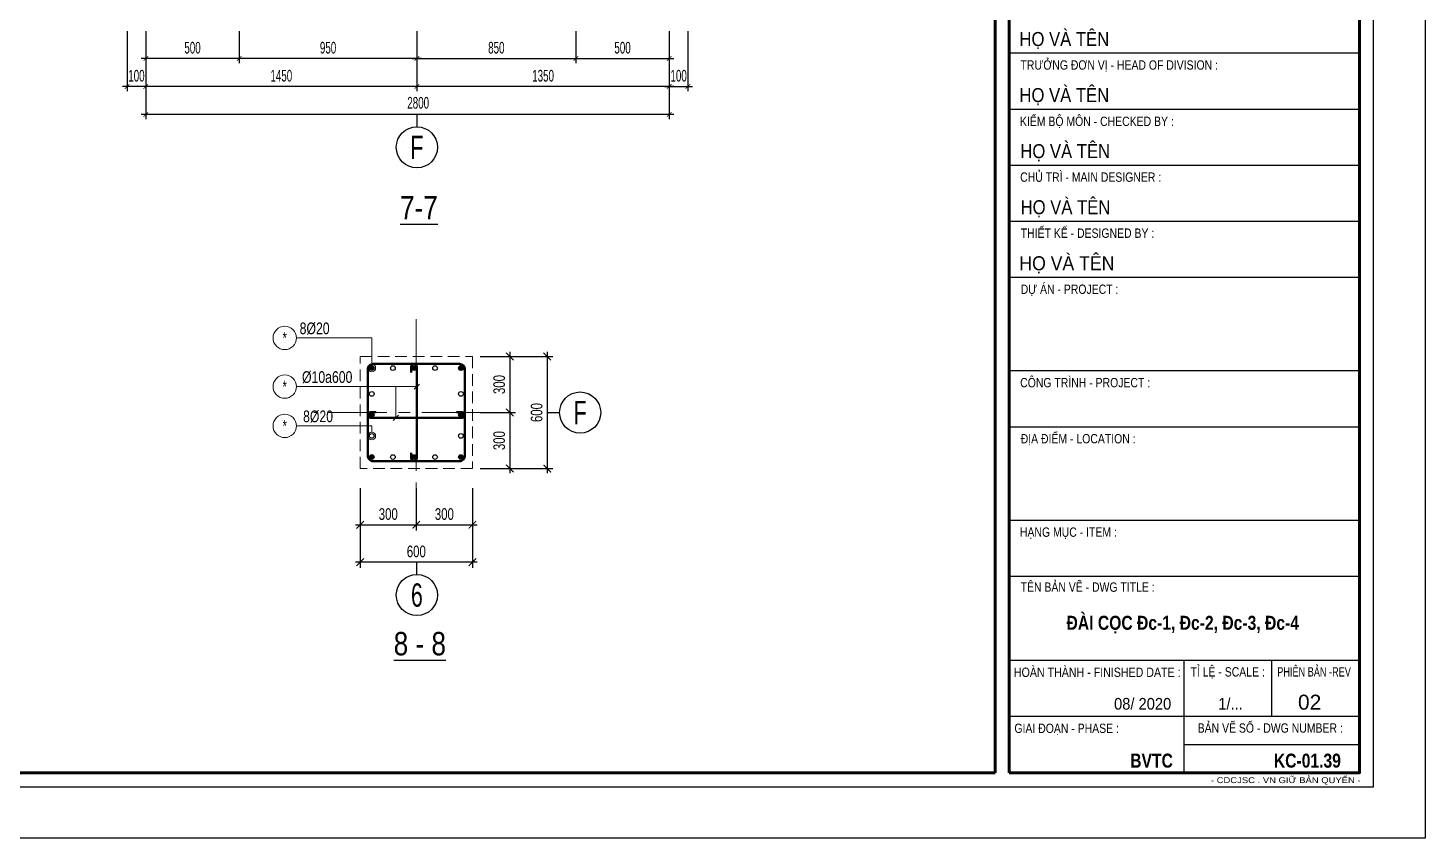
# Model space of a CAD drawing. Header units: metres. Extents: x 71 to 322128, y -14 to 304634.
# Drawn here: x 292778 to 300250, y 289784 to 294120 of the extents above; entities that cross this region are included whole.
import ezdxf
from ezdxf.enums import TextEntityAlignment as Align

# ---------------------------------------------------------------- set-up
doc = ezdxf.new("R2010")
doc.units = ezdxf.units.M
doc.header["$LTSCALE"] = 1000
doc.header["$MEASUREMENT"] = 0
doc.header["$PDMODE"] = 3
for name, pattern in [('CENTER', [2, 1.25, -0.25, 0.25, -0.25]), ('CENTER2', [1.125, 0.75, -0.125, 0.125, -0.125]), ('HIDDEN', [0.375, 0.25, -0.125])]:
    doc.linetypes.add(name, pattern=pattern)
doc.layers.get('0').update_dxf_attribs({"linetype": 'CONTINUOUS'})
doc.layers.get('Defpoints').update_dxf_attribs({"linetype": 'CONTINUOUS'})
for name, color, linetype in [('CDC -TEXT KHUNG', 7, 'CONTINUOUS'), ('CDC-KHUNGTEN', 7, 'CONTINUOUS'), ('CDC.02.DIM', 1, 'CONTINUOUS'), ('CDC.03.BORDER', 3, 'CONTINUOUS'), ('CDC.06.TEXT', 2, 'CONTINUOUS'), ('CDC.11.NOTE', 8, 'CONTINUOUS'), ('KCS_STEEL_SNODE', 6, 'CONTINUOUS'), ('STEEL_NODE', 6, 'CONTINUOUS')]:
    doc.layers.add(name, color=color, linetype=linetype)
for name, color, linetype, lineweight in [('CDC_01.AXIS', 160, 'CENTER2', 13), ('CDC_02.DIM', 1, 'CONTINUOUS', 18), ('CDC_04.HIDDEN', 8, 'HIDDEN', 15), ('CDC_05.STEEL', 4, 'CONTINUOUS', 50), ('CDC_06.TEXT', 2, 'CONTINUOUS', 18), ('CDC_11.NOTE', 8, 'CONTINUOUS', 18), ('CDC_14.STEELNUM', 9, 'CONTINUOUS', 18)]:
    doc.layers.add(name, color=color, linetype=linetype, lineweight=lineweight)
doc.styles.add('ARIAL', font='arial.ttf', dxfattribs={"width": 0.6})
doc.styles.add('Arial_B_3', font='arialbd.ttf', dxfattribs={"width": 0.75, "height": 3})
doc.styles.add('KC_SMTEXT', font='arial.ttf', dxfattribs={"width": 0.7})
doc.styles.add('KCS_SMTEXT', font='arial.ttf', dxfattribs={"width": 0.7})
doc.styles.add('KT CDC', font='arial.ttf', dxfattribs={"width": 0.85, "height": 200})
doc.dimstyles.new('25', dxfattribs={"dimscale": 25, "dimtxt": 2.5, "dimasz": 1, "dimexe": 1, "dimexo": 0, "dimgap": 1, "dimtad": 1, "dimdec": 0, "dimdsep": 46, "dimtxsty": 'ARIAL', "dimblk": 'ARCHTICK', "dimcen": 1, "dimdle": 1, "dimclrd": 1, "dimclre": 1, "dimclrt": 2, "dimadec": 0, "dimazin": 0, "dimtfac": 0.00072, "dimtdec": 0, "dimtix": 1, "dimtmove": 2, "dimatfit": 3, "dimldrblk": 'ARCHTICK', "dimfxl": 1, "dimtolj": 1, "dimarcsym": 0})
doc.dimstyles.new('KCS_DIM25', dxfattribs={"dimscale": 25, "dimtxt": 2.5, "dimasz": 1.6, "dimexe": 1.2, "dimexo": 0, "dimgap": 1, "dimtad": 1, "dimdec": 0, "dimzin": 0, "dimdsep": 46, "dimtxsty": 'KCS_SMTEXT', "dimblk": 'ARCHTICK', "dimcen": 0, "dimdle": 1, "dimclrd": 256, "dimclre": 256, "dimclrt": 2, "dimadec": 0, "dimazin": 0, "dimtfac": 1, "dimtdec": 0, "dimtix": 1, "dimtmove": 2, "dimatfit": 3, "dimfxl": 1, "dimtolj": 1, "dimtzin": 0, "dimarcsym": 0})

# ---------------------------------------------------------------- blocks, each defined once
blk = doc.blocks.new('_ArchTick')
at = {"color": 0, "linetype": 'ByBlock', "const_width": 0.15}
blk.add_lwpolyline([(-0.5, -0.5), (0.5, 0.5)], dxfattribs=at)
blk = doc.blocks.new('*D143')
at = {"layer": 'CDC.02.DIM', "color": 1, "lineweight": -2, "transparency": 16777216}
for p, q in [((294858, 294101.5), (294858, 293781.5)), ((296208, 294101.5), (296208, 293781.5)), ((296233, 293806.5), (294833, 293806.5))]:
    blk.add_line(p, q, dxfattribs=at)
at = {"layer": 'Defpoints', "color": 0, "transparency": 16777216}
for p in [(294858, 294101.5), (296208, 294101.5), (294858, 293806.5)]:
    blk.add_point(p, dxfattribs=at)
at = {"layer": 'CDC.02.DIM', "color": 1, "lineweight": -2, "transparency": 16777216, "xscale": 25, "yscale": 25, "zscale": 25, "rotation": 180}
blk.add_blockref('_ArchTick', (294858, 293806.5), dxfattribs=at)
at = {"layer": 'CDC.02.DIM', "color": 1, "lineweight": -2, "transparency": 16777216, "xscale": 25, "yscale": 25, "zscale": 25}
blk.add_blockref('_ArchTick', (296208, 293806.5), dxfattribs=at)
at = {"layer": 'CDC.02.DIM', "color": 2, "transparency": 16777216, "insert": (295533, 293863.4), "char_height": 62.5, "attachment_point": 5, "style": 'ARIAL'}
blk.add_mtext('\\A1;1350', dxfattribs=at)
blk = doc.blocks.new('*D144')
at = {"layer": 'CDC.02.DIM', "color": 1, "lineweight": -2, "transparency": 16777216}
for p, q in [((293408, 294101.5), (293408, 293781.5)), ((294858, 294101.5), (294858, 293781.5)), ((294883, 293806.5), (293383, 293806.5))]:
    blk.add_line(p, q, dxfattribs=at)
at = {"layer": 'Defpoints', "color": 0, "transparency": 16777216}
for p in [(293408, 294101.5), (294858, 294101.5), (293408, 293806.5)]:
    blk.add_point(p, dxfattribs=at)
at = {"layer": 'CDC.02.DIM', "color": 1, "lineweight": -2, "transparency": 16777216, "xscale": 25, "yscale": 25, "zscale": 25, "rotation": 180}
blk.add_blockref('_ArchTick', (293408, 293806.5), dxfattribs=at)
at = {"layer": 'CDC.02.DIM', "color": 1, "lineweight": -2, "transparency": 16777216, "xscale": 25, "yscale": 25, "zscale": 25}
blk.add_blockref('_ArchTick', (294858, 293806.5), dxfattribs=at)
at = {"layer": 'CDC.02.DIM', "color": 2, "transparency": 16777216, "insert": (294133, 293863.4), "char_height": 62.5, "attachment_point": 5, "style": 'ARIAL'}
blk.add_mtext('\\A1;1450', dxfattribs=at)
blk = doc.blocks.new('*D145')
at = {"layer": 'CDC.02.DIM', "color": 1, "lineweight": -2, "transparency": 16777216}
for p, q in [((293408, 294101.5), (293408, 293631.5)), ((296208, 294101.5), (296208, 293631.5)), ((296233, 293656.5), (293383, 293656.5))]:
    blk.add_line(p, q, dxfattribs=at)
at = {"layer": 'Defpoints', "color": 0, "transparency": 16777216}
for p in [(293408, 294101.5), (296208, 294101.5), (293408, 293656.5)]:
    blk.add_point(p, dxfattribs=at)
at = {"layer": 'CDC.02.DIM', "color": 1, "lineweight": -2, "transparency": 16777216, "xscale": 25, "yscale": 25, "zscale": 25, "rotation": 180}
blk.add_blockref('_ArchTick', (293408, 293656.5), dxfattribs=at)
at = {"layer": 'CDC.02.DIM', "color": 1, "lineweight": -2, "transparency": 16777216, "xscale": 25, "yscale": 25, "zscale": 25}
blk.add_blockref('_ArchTick', (296208, 293656.5), dxfattribs=at)
at = {"layer": 'CDC.02.DIM', "color": 2, "transparency": 16777216, "insert": (294865, 293718.5), "char_height": 62.5, "attachment_point": 5, "style": 'ARIAL'}
blk.add_mtext('\\A1;2800', dxfattribs=at)
blk = doc.blocks.new('*D146')
at = {"layer": 'CDC.02.DIM', "color": 1, "lineweight": -2, "transparency": 16777216}
for p, q in [((296208, 294101.5), (296208, 293781.5)), ((296308, 294101.5), (296308, 293781.5)), ((296183, 293806.5), (296333, 293806.5))]:
    blk.add_line(p, q, dxfattribs=at)
at = {"layer": 'Defpoints', "color": 0, "transparency": 16777216}
for p in [(296208, 294101.5), (296308, 294101.5), (296308, 293806.5)]:
    blk.add_point(p, dxfattribs=at)
at = {"layer": 'CDC.02.DIM', "color": 1, "lineweight": -2, "transparency": 16777216, "xscale": 25, "yscale": 25, "zscale": 25, "rotation": 180}
blk.add_blockref('_ArchTick', (296208, 293806.5), dxfattribs=at)
at = {"layer": 'CDC.02.DIM', "color": 1, "lineweight": -2, "transparency": 16777216, "xscale": 25, "yscale": 25, "zscale": 25}
blk.add_blockref('_ArchTick', (296308, 293806.5), dxfattribs=at)
at = {"layer": 'CDC.02.DIM', "color": 2, "transparency": 16777216, "insert": (296258, 293863.4), "char_height": 62.5, "attachment_point": 5, "style": 'ARIAL'}
blk.add_mtext('\\A1;100', dxfattribs=at)
blk = doc.blocks.new('*D147')
at = {"layer": 'CDC.02.DIM', "color": 1, "lineweight": -2, "transparency": 16777216}
for p, q in [((293308, 294101.5), (293308, 293781.5)), ((293408, 294101.5), (293408, 293781.5)), ((293433, 293806.5), (293283, 293806.5))]:
    blk.add_line(p, q, dxfattribs=at)
at = {"layer": 'Defpoints', "color": 0, "transparency": 16777216}
for p in [(293308, 294101.5), (293408, 294101.5), (293308, 293806.5)]:
    blk.add_point(p, dxfattribs=at)
at = {"layer": 'CDC.02.DIM', "color": 1, "lineweight": -2, "transparency": 16777216, "xscale": 25, "yscale": 25, "zscale": 25, "rotation": 180}
blk.add_blockref('_ArchTick', (293308, 293806.5), dxfattribs=at)
at = {"layer": 'CDC.02.DIM', "color": 1, "lineweight": -2, "transparency": 16777216, "xscale": 25, "yscale": 25, "zscale": 25}
blk.add_blockref('_ArchTick', (293408, 293806.5), dxfattribs=at)
at = {"layer": 'CDC.02.DIM', "color": 2, "transparency": 16777216, "insert": (293358, 293863.4), "char_height": 62.5, "attachment_point": 5, "style": 'ARIAL'}
blk.add_mtext('\\A1;100', dxfattribs=at)
blk = doc.blocks.new('*D148')
at = {"layer": 'CDC.02.DIM', "color": 1, "lineweight": -2, "transparency": 16777216}
for p, q in [((293908, 294101.5), (293908, 293931.5)), ((294858, 294101.5), (294858, 293931.5)), ((294883, 293956.5), (293883, 293956.5))]:
    blk.add_line(p, q, dxfattribs=at)
at = {"layer": 'Defpoints', "color": 0, "transparency": 16777216}
for p in [(293908, 294101.5), (294858, 294101.5), (293908, 293956.5)]:
    blk.add_point(p, dxfattribs=at)
at = {"layer": 'CDC.02.DIM', "color": 1, "lineweight": -2, "transparency": 16777216, "xscale": 25, "yscale": 25, "zscale": 25, "rotation": 180}
blk.add_blockref('_ArchTick', (293908, 293956.5), dxfattribs=at)
at = {"layer": 'CDC.02.DIM', "color": 1, "lineweight": -2, "transparency": 16777216, "xscale": 25, "yscale": 25, "zscale": 25}
blk.add_blockref('_ArchTick', (294858, 293956.5), dxfattribs=at)
at = {"layer": 'CDC.02.DIM', "color": 2, "transparency": 16777216, "insert": (294383, 294013.4), "char_height": 62.5, "attachment_point": 5, "style": 'ARIAL'}
blk.add_mtext('\\A1;950', dxfattribs=at)
blk = doc.blocks.new('*D149')
at = {"layer": 'CDC.02.DIM', "color": 1, "lineweight": -2, "transparency": 16777216}
for p, q in [((293408, 294101.5), (293408, 293931.5)), ((293908, 294101.5), (293908, 293931.5)), ((293933, 293956.5), (293383, 293956.5))]:
    blk.add_line(p, q, dxfattribs=at)
at = {"layer": 'Defpoints', "color": 0, "transparency": 16777216}
for p in [(293408, 294101.5), (293908, 294101.5), (293408, 293956.5)]:
    blk.add_point(p, dxfattribs=at)
at = {"layer": 'CDC.02.DIM', "color": 1, "lineweight": -2, "transparency": 16777216, "xscale": 25, "yscale": 25, "zscale": 25, "rotation": 180}
blk.add_blockref('_ArchTick', (293408, 293956.5), dxfattribs=at)
at = {"layer": 'CDC.02.DIM', "color": 1, "lineweight": -2, "transparency": 16777216, "xscale": 25, "yscale": 25, "zscale": 25}
blk.add_blockref('_ArchTick', (293908, 293956.5), dxfattribs=at)
at = {"layer": 'CDC.02.DIM', "color": 2, "transparency": 16777216, "insert": (293658, 294013.4), "char_height": 62.5, "attachment_point": 5, "style": 'ARIAL'}
blk.add_mtext('\\A1;500', dxfattribs=at)
blk = doc.blocks.new('*D150')
at = {"layer": 'CDC.02.DIM', "color": 1, "lineweight": -2, "transparency": 16777216}
for p, q in [((294858, 294101.5), (294858, 293931.5)), ((295708, 294101.5), (295708, 293931.5)), ((294833, 293956.5), (295733, 293956.5))]:
    blk.add_line(p, q, dxfattribs=at)
at = {"layer": 'Defpoints', "color": 0, "transparency": 16777216}
for p in [(294858, 294101.5), (295708, 294101.5), (295708, 293956.5)]:
    blk.add_point(p, dxfattribs=at)
at = {"layer": 'CDC.02.DIM', "color": 1, "lineweight": -2, "transparency": 16777216, "xscale": 25, "yscale": 25, "zscale": 25, "rotation": 180}
blk.add_blockref('_ArchTick', (294858, 293956.5), dxfattribs=at)
at = {"layer": 'CDC.02.DIM', "color": 1, "lineweight": -2, "transparency": 16777216, "xscale": 25, "yscale": 25, "zscale": 25}
blk.add_blockref('_ArchTick', (295708, 293956.5), dxfattribs=at)
at = {"layer": 'CDC.02.DIM', "color": 2, "transparency": 16777216, "insert": (295283, 294013.4), "char_height": 62.5, "attachment_point": 5, "style": 'ARIAL'}
blk.add_mtext('\\A1;850', dxfattribs=at)
blk = doc.blocks.new('*D151')
at = {"layer": 'CDC.02.DIM', "color": 1, "lineweight": -2, "transparency": 16777216}
for p, q in [((295708, 294101.5), (295708, 293931.5)), ((296208, 294101.5), (296208, 293931.5)), ((295683, 293956.5), (296233, 293956.5))]:
    blk.add_line(p, q, dxfattribs=at)
at = {"layer": 'Defpoints', "color": 0, "transparency": 16777216}
for p in [(295708, 294101.5), (296208, 294101.5), (296208, 293956.5)]:
    blk.add_point(p, dxfattribs=at)
at = {"layer": 'CDC.02.DIM', "color": 1, "lineweight": -2, "transparency": 16777216, "xscale": 25, "yscale": 25, "zscale": 25, "rotation": 180}
blk.add_blockref('_ArchTick', (295708, 293956.5), dxfattribs=at)
at = {"layer": 'CDC.02.DIM', "color": 1, "lineweight": -2, "transparency": 16777216, "xscale": 25, "yscale": 25, "zscale": 25}
blk.add_blockref('_ArchTick', (296208, 293956.5), dxfattribs=at)
at = {"layer": 'CDC.02.DIM', "color": 2, "transparency": 16777216, "insert": (295958, 294013.4), "char_height": 62.5, "attachment_point": 5, "style": 'ARIAL'}
blk.add_mtext('\\A1;500', dxfattribs=at)
blk = doc.blocks.new('*D358')
at = {"layer": 'CDC_02.DIM', "color": 1, "lineweight": -2, "transparency": 16777216}
for p, q in [((295197.2, 292361.2), (295385.4, 292361.2)), ((295355.4, 292386.2), (295355.4, 292036.2)), ((295197.2, 292061.2), (295385.4, 292061.2))]:
    blk.add_line(p, q, dxfattribs=at)
at = {"layer": 'Defpoints', "color": 0, "transparency": 16777216}
for p in [(295197.2, 292361.2), (295197.2, 292061.2), (295355.4, 292061.2)]:
    blk.add_point(p, dxfattribs=at)
at = {"layer": 'CDC_02.DIM', "color": 1, "lineweight": -2, "transparency": 16777216, "xscale": 40, "yscale": 40, "zscale": 40}
for p, rotation in [((295355.4, 292361.2), 90), ((295355.4, 292061.2), 270)]:
    blk.add_blockref('_ArchTick', p, dxfattribs=dict(at, rotation=rotation))
at = {"layer": 'CDC_02.DIM', "color": 2, "transparency": 16777216, "insert": (295298.5, 292211.2), "char_height": 62.5, "attachment_point": 5, "rotation": 90, "style": 'KCS_SMTEXT'}
blk.add_mtext('\\A1;300', dxfattribs=at)
blk = doc.blocks.new('*D359')
at = {"layer": 'CDC_02.DIM', "color": 1, "lineweight": -2, "transparency": 16777216}
for p, q in [((295197.2, 292361.2), (295585.4, 292361.2)), ((295555.4, 292386.2), (295555.4, 291736.2)), ((295197.2, 291761.2), (295585.4, 291761.2))]:
    blk.add_line(p, q, dxfattribs=at)
at = {"layer": 'Defpoints', "color": 0, "transparency": 16777216}
for p in [(295197.2, 292361.2), (295197.2, 291761.2), (295555.4, 291761.2)]:
    blk.add_point(p, dxfattribs=at)
at = {"layer": 'CDC_02.DIM', "color": 1, "lineweight": -2, "transparency": 16777216, "xscale": 40, "yscale": 40, "zscale": 40}
for p, rotation in [((295555.4, 292361.2), 90), ((295555.4, 291761.2), 270)]:
    blk.add_blockref('_ArchTick', p, dxfattribs=dict(at, rotation=rotation))
at = {"layer": 'CDC_02.DIM', "color": 2, "transparency": 16777216, "insert": (295498.5, 292061.2), "char_height": 62.5, "attachment_point": 5, "rotation": 90, "style": 'KCS_SMTEXT'}
blk.add_mtext('\\A1;600', dxfattribs=at)
blk = doc.blocks.new('*D360')
at = {"layer": 'CDC_02.DIM', "color": 1, "lineweight": -2, "transparency": 16777216}
for p, q in [((295197.2, 292061.2), (295385.4, 292061.2)), ((295355.4, 292086.2), (295355.4, 291736.2)), ((295197.2, 291761.2), (295385.4, 291761.2))]:
    blk.add_line(p, q, dxfattribs=at)
at = {"layer": 'Defpoints', "color": 0, "transparency": 16777216}
for p in [(295197.2, 292061.2), (295197.2, 291761.2), (295355.4, 291761.2)]:
    blk.add_point(p, dxfattribs=at)
at = {"layer": 'CDC_02.DIM', "color": 1, "lineweight": -2, "transparency": 16777216, "xscale": 40, "yscale": 40, "zscale": 40}
for p, rotation in [((295355.4, 292061.2), 90), ((295355.4, 291761.2), 270)]:
    blk.add_blockref('_ArchTick', p, dxfattribs=dict(at, rotation=rotation))
at = {"layer": 'CDC_02.DIM', "color": 2, "transparency": 16777216, "insert": (295298.5, 291911.2), "char_height": 62.5, "attachment_point": 5, "rotation": 90, "style": 'KCS_SMTEXT'}
blk.add_mtext('\\A1;300', dxfattribs=at)
blk = doc.blocks.new('*D361')
at = {"layer": 'CDC_02.DIM', "lineweight": -2, "transparency": 16777216}
for p, q in [((294555, 291656.9), (294555, 291430.5)), ((294854.7, 291656.9), (294854.7, 291430.5)), ((294530, 291460.5), (294879.7, 291460.5))]:
    blk.add_line(p, q, dxfattribs=at)
at = {"layer": 'Defpoints', "color": 0, "transparency": 16777216}
for p in [(294555, 291656.9), (294854.7, 291656.9), (294854.7, 291460.5)]:
    blk.add_point(p, dxfattribs=at)
at = {"layer": 'CDC_02.DIM', "lineweight": -2, "transparency": 16777216, "xscale": 40, "yscale": 40, "zscale": 40, "rotation": 180}
blk.add_blockref('_ArchTick', (294555, 291460.5), dxfattribs=at)
at = {"layer": 'CDC_02.DIM', "lineweight": -2, "transparency": 16777216, "xscale": 40, "yscale": 40, "zscale": 40}
blk.add_blockref('_ArchTick', (294854.7, 291460.5), dxfattribs=at)
at = {"layer": 'CDC_02.DIM', "color": 2, "transparency": 16777216, "insert": (294704.9, 291517.4), "char_height": 62.5, "attachment_point": 5, "style": 'KCS_SMTEXT'}
blk.add_mtext('\\A1;300', dxfattribs=at)
blk = doc.blocks.new('*D362')
at = {"layer": 'CDC_02.DIM', "color": 1, "lineweight": -2, "transparency": 16777216}
for p, q in [((294555, 291656.9), (294555, 291230.5)), ((295155, 291656.9), (295155, 291230.5)), ((295180, 291260.5), (294530, 291260.5))]:
    blk.add_line(p, q, dxfattribs=at)
at = {"layer": 'Defpoints', "color": 0, "transparency": 16777216}
for p in [(294555, 291656.9), (295155, 291656.9), (294555, 291260.5)]:
    blk.add_point(p, dxfattribs=at)
at = {"layer": 'CDC_02.DIM', "color": 1, "lineweight": -2, "transparency": 16777216, "xscale": 40, "yscale": 40, "zscale": 40, "rotation": 180}
blk.add_blockref('_ArchTick', (294555, 291260.5), dxfattribs=at)
at = {"layer": 'CDC_02.DIM', "color": 1, "lineweight": -2, "transparency": 16777216, "xscale": 40, "yscale": 40, "zscale": 40}
blk.add_blockref('_ArchTick', (295155, 291260.5), dxfattribs=at)
at = {"layer": 'CDC_02.DIM', "color": 2, "transparency": 16777216, "insert": (294855, 291317.4), "char_height": 62.5, "attachment_point": 5, "style": 'KCS_SMTEXT'}
blk.add_mtext('\\A1;600', dxfattribs=at)
blk = doc.blocks.new('KC_SNODE_2')
at = {"layer": 'KCS_STEEL_SNODE', "color": 3}
blk.add_circle((0, 0), 12.5, dxfattribs=at)
blk = doc.blocks.new('*D363')
at = {"layer": 'CDC_02.DIM', "lineweight": -2, "transparency": 16777216}
for p, q in [((294854.7, 291656.9), (294854.7, 291430.5)), ((295155, 291656.9), (295155, 291430.5)), ((294829.7, 291460.5), (295180, 291460.5))]:
    blk.add_line(p, q, dxfattribs=at)
at = {"layer": 'Defpoints', "color": 0, "transparency": 16777216}
for p in [(294854.7, 291656.9), (295155, 291656.9), (295155, 291460.5)]:
    blk.add_point(p, dxfattribs=at)
at = {"layer": 'CDC_02.DIM', "lineweight": -2, "transparency": 16777216, "xscale": 40, "yscale": 40, "zscale": 40, "rotation": 180}
blk.add_blockref('_ArchTick', (294854.7, 291460.5), dxfattribs=at)
at = {"layer": 'CDC_02.DIM', "lineweight": -2, "transparency": 16777216, "xscale": 40, "yscale": 40, "zscale": 40}
blk.add_blockref('_ArchTick', (295155, 291460.5), dxfattribs=at)
at = {"layer": 'CDC_02.DIM', "color": 2, "transparency": 16777216, "insert": (295004.9, 291517.4), "char_height": 62.5, "attachment_point": 5, "style": 'KCS_SMTEXT'}
blk.add_mtext('\\A1;300', dxfattribs=at)
blk = doc.blocks.new('KC_SNODE')
at = {"layer": 'KCS_STEEL_SNODE'}
blk.add_hatch(color=256, dxfattribs=at).paths.add_polyline_path([(12.5, 0, 1), (-12.5, 0, 1)])
blk.add_circle((0, 0), 12.5, dxfattribs=at)
blk = doc.blocks.new('KHUNG TEN')
at = {"layer": 'CDC-KHUNGTEN', "color": 6, "lineweight": 25}
for p, q in [((82700, 16800), (75200, 16800)), ((82700, 15600), (75200, 15600)), ((82700, 14400), (75200, 14400)), ((82700, 13200), (75200, 13200)), ((82700, 12000), (75200, 12000)), ((82700, 10000), (75200, 10000)), ((82700, 8800), (75200, 8800)), ((82700, 6800), (75200, 6800)), ((82700, 5600), (75200, 5600)), ((82700, 3800), (75200, 3800)), ((78950, 1400), (78950, 3800)), ((80825, 2600), (80825, 3800)), ((82700, 2600), (75200, 2600)), ((78950, 2000), (82700, 2000))]:
    blk.add_line(p, q, dxfattribs=at)
at = {"layer": 'CDC-KHUNGTEN', "color": 8}
blk.add_lwpolyline([(75096, 1100), (83000, 1100), (83000, 58300), (3000, 58300), (3000, 1100), (75096, 1100)], dxfattribs=at)
at = {"layer": 'CDC-KHUNGTEN', "color": 255, "lineweight": 60}
blk.add_lwpolyline([(74900, 1400), (74900, 58000), (3300, 58000), (3300, 1400), (74900, 1400)], close=True, dxfattribs=at)
blk.add_lwpolyline([(75200, 1400), (82700, 1400), (82700, 58000), (75200, 58000), (75200, 1400)], dxfattribs=at)
at = {"layer": 'Defpoints', "color": 1, "ltscale": 0.2}
blk.add_lwpolyline([(0, 0), (0, 59400), (84100, 59400), (84100, 0), (0, 0)], close=True, dxfattribs=at)
at = {"layer": 'CDC -TEXT KHUNG', "color": 7, "style": 'Arial_B_3', "width": 0.8}
blk.add_text('BVTC', height=300, dxfattribs=at).set_placement((78705, 1508), align=Align.RIGHT)
at = {"layer": 'CDC -TEXT KHUNG', "color": 6, "style": 'KT CDC', "width": 1.15}
blk.add_text('- CDCJSC . VN GIỮ BẢN QUYỂN -', height=125.69, dxfattribs=at).set_placement((79519, 1177))
at = {"layer": 'CDC-KHUNGTEN', "color": 7}
for style, width, p in [('KT CDC', 0.85, (75423, 16956)), ('KT CDC', 0.85, (75423, 15756)), ('KT CDC', 0.85, (75442, 14556)), ('KT CDC', 0.85, (75448, 13356)), ('ARIAL', 0.9, (75421, 12156))]:
    blk.add_text('HỌ VÀ TÊN', height=300, dxfattribs=dict(at, style=style, width=width)).set_placement(p)
at = {"layer": 'CDC-KHUNGTEN', "color": 6, "style": 'ARIAL'}
for s, width, p in [('TRƯỞNG ĐƠN VỊ - HEAD OF DIVISION :', 0.8, (75445, 16450)), ('KIỂM BỘ MÔN - CHECKED BY :', 0.8, (75434, 15244)), ('CHỦ TRÌ - MAIN DESIGNER :', 0.8, (75438, 14050)), ('THIẾT KẾ - DESIGNED BY :', 0.8, (75450, 12850)), ('DỰ ÁN - PROJECT :  ', 0.8, (75449, 11650)), ('CÔNG TRÌNH - PROJECT :  ', 0.8, (75438, 9650)), ('ĐỊA ĐIỂM - LOCATION :', 0.8, (75449, 8450)), ('HẠNG MỤC - ITEM : ', 0.8, (75433, 6450)), ('TÊN BẢN VẼ - DWG TITLE :', 0.8, (75448, 5273)), ('TỈ LỆ - SCALE :', 0.8, (79082, 3459)), ('PHIÊN BẢN -REV', 0.7, (80938, 3459)), ('GIAI ĐOẠN - PHASE :', 0.8, (75315, 2250)), ('BẢN VẼ SỐ - DWG NUMBER :', 0.8, (79236, 2256))]:
    blk.add_text(s, height=200, dxfattribs=dict(at, width=width)).set_placement(p)
at = {"layer": 'CDC-KHUNGTEN', "color": 6, "style": 'ARIAL', "width": 0.814645}
blk.add_text('HOÀN THÀNH - FINISHED DATE :', height=200, dxfattribs=at).set_placement((75304, 3450), (78870, 3450), align=Align.FIT)
at = {"layer": 'CDC-KHUNGTEN', "color": 7, "style": 'ARIAL', "width": 0.9}
for s, p in [('08/ 2020', (78670, 2750)), ('1/...', (80200, 2750))]:
    blk.add_text(s, height=250, dxfattribs=at).set_placement(p, align=Align.RIGHT)
at = {"layer": 'CDC-KHUNGTEN', "color": 7, "style": 'KT CDC'}
blk.add_text('02', height=320, dxfattribs=at).set_placement((81879, 2750), align=Align.RIGHT)

msp = doc.modelspace()

# ---------------------------------------------------------------- linework, layer by layer
at = {"layer": 'CDC.03.BORDER'}
for p, q in [((294843.5, 292185.8), (294871.6, 292213.9)), ((294731.3, 292019.5), (294759.4, 292047.6))]:
    msp.add_line(p, q, dxfattribs=at)
at = {"layer": 'CDC.11.NOTE'}
for p, q in [((294858, 293656.5), (294858, 293590.6)), ((295555.4, 292061.2), (295621.3, 292061.2)), ((294858, 291194.6), (294858, 291260.5))]:
    msp.add_line(p, q, dxfattribs=at)
for centre in [(294858, 293480.6), (295731.3, 292061.2), (294858, 291084.6)]:
    msp.add_circle(centre, 110, dxfattribs=at)
at = {"layer": 'CDC_01.AXIS', "linetype": 'CENTER', "ltscale": 0.25}
for p, q in [((294854.7, 292561.2), (294854.7, 291559.8)), ((295197.2, 292061.2), (294306.6, 292061.2))]:
    msp.add_line(p, q, dxfattribs=at)
at = {"layer": 'CDC_04.HIDDEN', "ltscale": 0.25}
msp.add_lwpolyline([(295155, 292361.2), (295155, 291761.2), (294555, 291761.2), (294555, 292361.2)], close=True, dxfattribs=at)
at = {"layer": 'CDC_05.STEEL'}
msp.add_lwpolyline([(294595, 292291.2), (294595, 291831.2, 0.414214), (294625, 291801.2), (295085.3, 291801.2, 0.414214), (295115.3, 291831.2), (295115.3, 292291.2, 0.414214), (295085.3, 292321.2), (294625, 292321.2, 0.414214)], format="xyb", close=True, dxfattribs=at)
for points in [[(294827.5, 291846.2), (294827.5, 291816.2, 1), (294857.5, 291816.2), (294857.5, 292306.2, 1), (294827.5, 292306.2), (294827.5, 292276.2)], [(294640, 292062.6), (294610, 292062.6, 1), (294610, 292032.6), (295100.3, 292032.6, 1), (295100.3, 292062.6), (295070.3, 292062.6)]]:
    msp.add_lwpolyline(points, format="xyb", dxfattribs=at)
at = {"layer": 'CDC_11.NOTE'}
msp.add_line((294745.4, 292033.6), (294745.4, 292199.8), dxfattribs=at)
for points in [[(294616.7, 292320), (294616.7, 292460.5), (294213.9, 292460.5)], [(294857.5, 292199.8), (294213.9, 292199.8)], [(294616.7, 291956.5), (294616.7, 291989.7), (294213.9, 291989.7)]]:
    msp.add_lwpolyline(points, dxfattribs=at)
at = {"layer": 'CDC_11.NOTE', "color": 1}
for centre in [(294616.7, 292299.2), (294616.7, 291935.7)]:
    msp.add_circle(centre, 20.8, dxfattribs=at)
at = {"layer": 'CDC_14.STEELNUM'}
for centre in [(294151.4, 292460.5), (294151.4, 292199.8), (294151.4, 291989.7)]:
    msp.add_circle(centre, 62.5, dxfattribs=at)
at = {"layer": 'STEEL_NODE'}
for p, q in [((294604.2, 292299.2), (294629.2, 292299.2)), ((294616.7, 292286.7), (294616.7, 292311.7)), ((295080.8, 292299.2), (295105.8, 292299.2)), ((295093.3, 292286.7), (295093.3, 292311.7)), ((294604.2, 291823.2), (294629.2, 291823.2)), ((294616.7, 291810.7), (294616.7, 291835.7)), ((295080.8, 291823.2), (295105.8, 291823.2)), ((295093.3, 291810.7), (295093.3, 291835.7))]:
    msp.add_line(p, q, dxfattribs=at)

# ---------------------------------------------------------------- block references
at = {"layer": 'CDC.06.TEXT', "xscale": 0.2499999999982123, "yscale": 0.2499999999982123, "zscale": 0.2499999999982123}
msp.add_blockref('KHUNG TEN', (279225.1, 289783.7), dxfattribs=at)
at = {"layer": 'STEEL_NODE'}
for name, p in [('KC_SNODE', (294616.6, 292299.2)), ('KC_SNODE_2', (294616.7, 292299.2)), ('KC_SNODE_2', (294729.5, 292299.2)), ('KC_SNODE', (294842.1, 292299)), ('KC_SNODE_2', (294842.3, 292299.2)), ('KC_SNODE_2', (294955, 292299.2)), ('KC_SNODE', (295093.3, 292299.2)), ('KC_SNODE_2', (294616.7, 292161.2)), ('KC_SNODE', (294616.6, 292048.3)), ('KC_SNODE_2', (294616.7, 292048.5)), ('KC_SNODE', (295093.2, 292048.3)), ('KC_SNODE_2', (294616.7, 291935.8)), ('KC_SNODE', (294616.7, 291823.2)), ('KC_SNODE', (294842.1, 291823)), ('KC_SNODE', (295093.3, 291823.2))]:
    msp.add_blockref(name, p, dxfattribs=at)
at = {"layer": 'STEEL_NODE', "rotation": 180}
for p in [(295093.3, 292299.2), (295093.3, 292161.2), (295093.3, 292048.5), (295093.3, 291935.8), (294616.7, 291823.2), (294729.5, 291823.2), (294842.3, 291823.2), (294955, 291823.2), (295093.3, 291823.2)]:
    msp.add_blockref('KC_SNODE_2', p, dxfattribs=at)

# ---------------------------------------------------------------- texts
at = {"layer": 'CDC -TEXT KHUNG', "color": 7, "style": 'Arial_B_3', "width": 0.8}
msp.add_text('ĐÀI CỌC Đc-1, Đc-2, Đc-3, Đc-4', height=75, dxfattribs=at).set_placement((298954.2, 290898.4), align=Align.CENTER)
msp.add_text('KC-01.39', height=75, dxfattribs=at).set_placement((299800.1, 290160.7), align=Align.RIGHT)
at = {"layer": 'CDC.06.TEXT', "style": 'ARIAL', "width": 0.65}
for s, p in [('F', (294858, 293480.6)), ('F', (295731.3, 292061.2)), ('6', (294858, 291084.6))]:
    msp.add_text(s, height=125, dxfattribs=at).set_placement(p, align=Align.MIDDLE)
at = {"layer": 'CDC.06.TEXT', "style": 'ARIAL', "width": 0.8}
msp.add_text('%%U7-7', height=125, dxfattribs=at).set_placement((294869.1, 293157.7), align=Align.MIDDLE_CENTER)
msp.add_text('%%U8 - 8', height=125, dxfattribs=at).set_placement((294873.8, 290761.8), align=Align.CENTER)
at = {"layer": 'CDC_06.TEXT', "style": 'KC_SMTEXT', "width": 0.75}
for s, p in [('8%%C20', (294311.1, 292480.5)), ('%%C10a600', (294378.4, 292219.8)), ('8%%C20', (294329.5, 292009.7))]:
    msp.add_text(s, height=62.5, dxfattribs=at).set_placement(p, align=Align.CENTER)
at = {"layer": 'CDC_14.STEELNUM', "style": 'KC_SMTEXT', "width": 0.65}
for p in [(294151.4, 292460.5), (294151.4, 292199.8), (294151.4, 291989.7)]:
    msp.add_text('*', height=62.5, dxfattribs=at).set_placement(p, align=Align.MIDDLE_CENTER)

# ---------------------------------------------------------------- dimensions: what is measured, and where the dimension line sits
at = {"layer": 'CDC.02.DIM'}
for base, p1, p2, picture, middle in [((293308, 293806.5), (293408, 294101.5), (293308, 294101.5), '*D147', (293358, 293863.4)), ((293408, 293656.5), (296208, 294101.5), (293408, 294101.5), '*D145', (294865, 293718.5)), ((296308, 293806.5), (296208, 294101.5), (296308, 294101.5), '*D146', (296258, 293863.4))]:
    dim = msp.add_linear_dim(base=base, p1=p1, p2=p2, dimstyle='25', dxfattribs=at)
    dim.commit()
    dim.dimension.update_dxf_attribs({"geometry": picture, "text_midpoint": middle, "dimtype": 160})
for base, p1, p2, picture, middle in [((293408, 293806.5), (294858, 294101.5), (293408, 294101.5), '*D144', (294133, 293863.4)), ((293408, 293956.5), (293908, 294101.5), (293408, 294101.5), '*D149', (293658, 294013.4)), ((294858, 293806.5), (296208, 294101.5), (294858, 294101.5), '*D143', (295533, 293863.4)), ((295708, 293956.5), (294858, 294101.5), (295708, 294101.5), '*D150', (295283, 294013.4)), ((296208, 293956.5), (295708, 294101.5), (296208, 294101.5), '*D151', (295958, 294013.4))]:
    dim = msp.add_linear_dim(base=base, p1=p1, p2=p2, dimstyle='25', dxfattribs=at)
    dim.commit()
    dim.dimension.update_dxf_attribs({"geometry": picture, "text_midpoint": middle})
dim = msp.add_linear_dim(base=(293908, 293956.5), p1=(294858, 294101.5), p2=(293908, 294101.5), angle=180, dimstyle='25', dxfattribs=at)
dim.commit()
dim.dimension.update_dxf_attribs({"geometry": '*D148', "text_midpoint": (294383, 294013.4)})
at = {"layer": 'CDC_02.DIM'}
for base, p1, p2, angle, picture, middle in [((295355.4, 292061.2), (295197.2, 292361.2), (295197.2, 292061.2), 90, '*D358', (295298.5, 292211.2)), ((295555.4, 291761.2), (295197.2, 292361.2), (295197.2, 291761.2), 90, '*D359', (295498.5, 292061.2)), ((295355.4, 291761.2), (295197.2, 292061.2), (295197.2, 291761.2), 270, '*D360', (295298.5, 291911.2))]:
    dim = msp.add_linear_dim(base=base, p1=p1, p2=p2, angle=angle, dimstyle='KCS_DIM25', dxfattribs=at)
    dim.commit()
    dim.dimension.update_dxf_attribs({"geometry": picture, "text_midpoint": middle})
for base, p1, p2, picture, middle in [((294854.7, 291460.5), (294555, 291656.9), (294854.7, 291656.9), '*D361', (294704.9, 291517.4)), ((294555, 291260.5), (295155, 291656.9), (294555, 291656.9), '*D362', (294855, 291317.4)), ((295155, 291460.5), (294854.7, 291656.9), (295155, 291656.9), '*D363', (295004.9, 291517.4))]:
    dim = msp.add_linear_dim(base=base, p1=p1, p2=p2, dimstyle='KCS_DIM25', dxfattribs=at)
    dim.commit()
    dim.dimension.update_dxf_attribs({"geometry": picture, "text_midpoint": middle})

doc.saveas('drawing.dxf')
